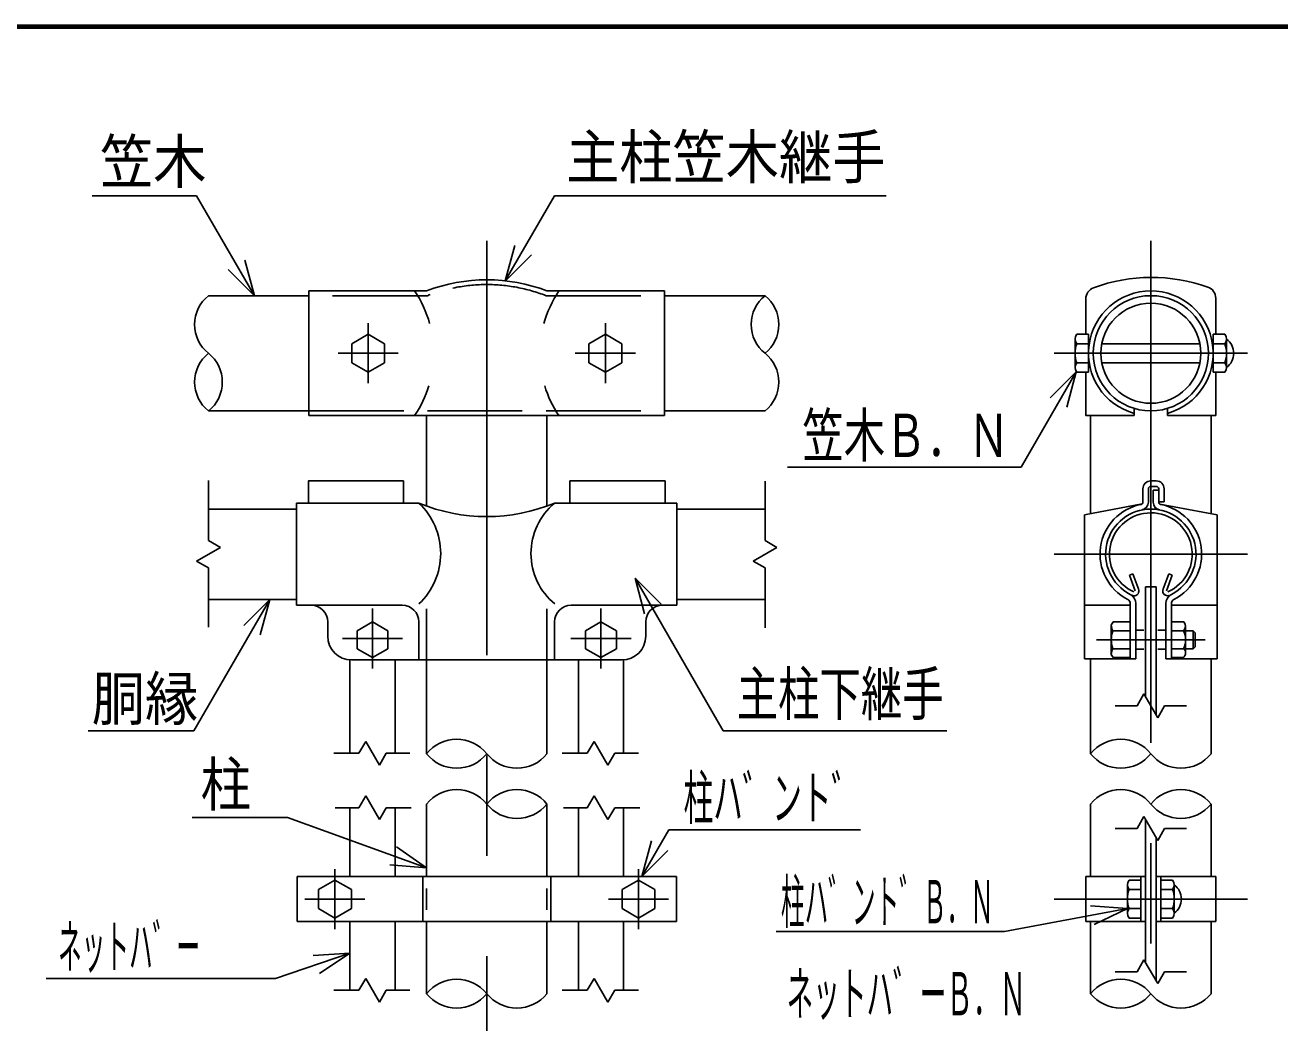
# Model space of a CAD drawing. Units: millimetres, scale not verified. Extents: x -4425 to 4425, y -3150 to 3150.
# Drawn here: x 1099 to 2686, y 1662 to 2925 of the extents above; entities that cross this region are included whole.
import ezdxf
from ezdxf.enums import TextEntityAlignment as Align

# ---------------------------------------------------------------- set-up
doc = ezdxf.new("R2010")
doc.units = ezdxf.units.MM
doc.header["$LTSCALE"] = 20
doc.linetypes.add('DASHED', pattern=[7.5, 6, -1.5])
doc.linetypes.add('USER1', pattern=[50.8, 31.75, -6.35, 6.35, -6.35])
doc.layers.add('0-0_1', color=7, linetype='Continuous', lineweight=25)
doc.layers.add('0-5_WAKU', color=7, linetype='Continuous', lineweight=25)
doc.styles.add('ＭＳ ゴシック', font='')
doc.styles.get('ＭＳ ゴシック').set_extended_font_data('MS Gothic')

msp = doc.modelspace()

# ---------------------------------------------------------------- linework, layer by layer
at = {"layer": '0-0_1', "color": 2}
for p, q in [((1183.51, 2709.12), (1315.7, 2709.12)), ((1315.7, 2709.12), (1388.75, 2582.59)), ((1706.17, 2601.16), (1768.51, 2709.12)), ((1768.51, 2709.12), (2187.76, 2709.12)), ((1706.17, 2601.16), (1718.23, 2646.16)), ((1388.75, 2582.59), (1376.7, 2627.59)), ((1706.17, 2601.15), (1739.11, 2634.1)), ((1388.75, 2582.59), (1355.81, 2615.53)), ((2358.67, 2365.56), (2428.44, 2486.41)), ((2428.44, 2486.41), (2395.5, 2453.47)), ((2428.44, 2486.41), (2416.38, 2441.41)), ((2063.15, 2365.56), (2358.67, 2365.56)), ((1330.71, 2348.74), (1330.71, 2272.76)), ((2034.69, 2272.76), (2034.69, 2347.8)), ((1330.71, 2272.76), (1345.71, 2264.1)), ((2034.69, 2272.76), (2049.69, 2264.1)), ((1345.71, 2264.1), (1315.71, 2246.78)), ((2019.69, 2246.78), (2049.69, 2264.1)), ((1330.71, 2238.12), (1315.71, 2246.78)), ((1330.71, 2238.12), (1330.71, 2163.08)), ((2034.69, 2238.12), (2019.69, 2246.78)), ((2034.69, 2162.14), (2034.69, 2238.12)), ((1870.28, 2225.11), (1981.88, 2031.81)), ((1870.28, 2225.11), (1903.22, 2192.17)), ((1870.28, 2225.11), (1882.34, 2180.11)), ((1312.09, 2031.81), (1408.21, 2198.29)), ((1408.21, 2198.29), (1375.27, 2165.35)), ((1408.21, 2198.29), (1396.15, 2153.29)), ((2477.7, 2063.55), (2505.38, 2063.55)), ((2505.38, 2063.55), (2514.04, 2078.55)), ((2514.04, 2078.55), (2531.36, 2048.55)), ((2540.02, 2063.55), (2531.36, 2048.55)), ((2540.02, 2063.55), (2567.7, 2063.55)), ((1178.32, 2031.81), (1312.09, 2031.81)), ((1981.88, 2031.81), (2264.53, 2031.81)), ((1520.88, 2003.55), (1529.54, 2018.55)), ((1529.54, 2018.55), (1546.86, 1988.55)), ((1809.88, 2003.55), (1818.54, 2018.55)), ((1818.54, 2018.55), (1835.86, 1988.55)), ((1489.13, 2003.55), (1520.88, 2003.55)), ((1555.52, 2003.55), (1546.86, 1988.55)), ((1555.52, 2003.55), (1585.46, 2003.55)), ((1778.13, 2003.55), (1809.88, 2003.55)), ((1844.52, 2003.55), (1835.86, 1988.55)), ((1844.52, 2003.55), (1874.46, 2003.55)), ((1520.88, 1934.55), (1529.54, 1949.55)), ((1546.86, 1919.55), (1529.54, 1949.55)), ((1809.88, 1934.55), (1818.54, 1949.55)), ((1835.86, 1919.55), (1818.54, 1949.55)), ((1310.11, 1922.33), (1430.73, 1922.33)), ((1430.73, 1922.33), (1606.5, 1858.36)), ((1520.88, 1934.55), (1490.95, 1934.55)), ((1555.52, 1934.55), (1546.86, 1919.55)), ((1587.27, 1934.55), (1555.52, 1934.55)), ((1809.88, 1934.55), (1779.95, 1934.55)), ((1844.52, 1934.55), (1835.86, 1919.55)), ((1876.27, 1934.55), (1844.52, 1934.55)), ((2505.38, 1908.31), (2514.04, 1923.31)), ((2514.04, 1923.31), (2531.36, 1893.31)), ((1878.89, 1847.55), (1912.97, 1906.58)), ((1912.97, 1906.58), (2155.46, 1906.58)), ((2477.7, 1908.31), (2505.38, 1908.31)), ((2540.02, 1908.31), (2531.36, 1893.31)), ((2540.02, 1908.31), (2567.7, 1908.31)), ((1878.89, 1847.55), (1890.95, 1892.55)), ((1606.5, 1858.36), (1568.34, 1885.08)), ((1878.89, 1847.55), (1911.83, 1880.49)), ((1606.5, 1858.36), (1560.09, 1862.42)), ((2493.04, 1806.95), (2446.59, 1810.55)), ((2337.69, 1777.96), (2493.04, 1806.95)), ((2493.04, 1806.95), (2451.02, 1786.84)), ((2048.92, 1777.96), (2337.69, 1777.96)), ((1415.55, 1718.69), (1509.7, 1750.75)), ((1509.7, 1750.75), (1463.22, 1747.66)), ((1509.7, 1750.75), (1470.99, 1724.83)), ((2505.38, 1727.08), (2514.04, 1742.08)), ((2514.04, 1742.08), (2531.36, 1712.08)), ((1125.38, 1718.69), (1415.55, 1718.69)), ((1520.88, 1703.55), (1529.54, 1718.55)), ((1529.54, 1718.55), (1546.86, 1688.55)), ((1809.88, 1703.55), (1818.54, 1718.55)), ((1818.54, 1718.55), (1835.86, 1688.55)), ((2477.7, 1727.08), (2505.38, 1727.08)), ((2540.02, 1727.08), (2531.36, 1712.08)), ((2540.02, 1727.08), (2567.7, 1727.08)), ((1489.13, 1703.55), (1520.88, 1703.55)), ((1555.52, 1703.55), (1546.86, 1688.55)), ((1555.52, 1703.55), (1585.46, 1703.55)), ((1778.13, 1703.55), (1809.88, 1703.55)), ((1844.52, 1703.55), (1835.86, 1688.55)), ((1844.52, 1703.55), (1874.46, 1703.55))]:
    msp.add_line(p, q, dxfattribs=at)
at = {"layer": '0-0_1', "color": 3, "linetype": 'USER1'}
for p, q in [((1682.7, 1111.81), (1682.7, 2651.93)), ((2522.7, 2651.93), (2522.7, 1114.89)), ((1532.7, 2547.66), (1532.7, 2471.72)), ((1832.7, 2547.66), (1832.7, 2471.72)), ((1494.73, 2509.69), (1570.67, 2509.69)), ((1794.73, 2509.69), (1870.67, 2509.69)), ((2400.27, 2509.69), (2645.13, 2509.69)), ((2400.27, 2255.44), (2645.13, 2255.44)), ((1538.2, 2186.55), (1538.2, 2110.61)), ((1827.2, 2186.55), (1827.2, 2110.61)), ((1500.23, 2148.58), (1576.17, 2148.58)), ((1789.23, 2148.58), (1865.17, 2148.58)), ((2591.53, 2147.16), (2453.88, 2147.16)), ((1490.7, 1857.02), (1490.7, 1781.08)), ((1874.7, 1857.02), (1874.7, 1781.08)), ((1528.67, 1819.05), (1452.73, 1819.05)), ((1836.73, 1819.05), (1912.67, 1819.05)), ((2400.27, 1819.05), (2645.13, 1819.05))]:
    msp.add_line(p, q, dxfattribs=at)
at = {"layer": '0-0_1'}
for p, q in [((1457.7, 2588.59), (1457.7, 2430.79)), ((1606.5, 2588.59), (1457.7, 2588.59)), ((1758.9, 2588.59), (1907.7, 2588.59)), ((1907.7, 2588.59), (1907.7, 2430.79)), ((1457.7, 2582.59), (1330.71, 2582.59)), ((1907.7, 2582.59), (2034.69, 2582.59)), ((2440.5, 2578.56), (2440.5, 2533.69)), ((2604.9, 2579.37), (2604.9, 2533.69)), ((1532.7, 2533.69), (1511.92, 2521.69)), ((1532.7, 2533.69), (1553.49, 2521.69)), ((1832.7, 2533.69), (1811.92, 2521.69)), ((1832.7, 2533.69), (1853.49, 2521.69)), ((2426.89, 2527.69), (2426.89, 2491.69)), ((2428.95, 2533.69), (2443.8, 2533.69)), ((2443.8, 2533.69), (2443.8, 2485.69)), ((2601.6, 2485.69), (2601.6, 2533.69)), ((2616.45, 2533.69), (2601.6, 2533.69)), ((2618.51, 2491.69), (2618.51, 2527.69)), ((1511.92, 2521.69), (1511.92, 2497.69)), ((1553.49, 2521.69), (1553.49, 2497.69)), ((1811.92, 2521.69), (1811.92, 2497.69)), ((1853.49, 2521.69), (1853.49, 2497.69)), ((2428.95, 2521.69), (2444.76, 2521.69)), ((2460.55, 2521.69), (2584.85, 2521.69)), ((2616.45, 2521.69), (2600.65, 2521.69)), ((1511.92, 2497.69), (1532.7, 2485.69)), ((1553.49, 2497.69), (1532.7, 2485.69)), ((1811.92, 2497.69), (1832.7, 2485.69)), ((1853.49, 2497.69), (1832.7, 2485.69)), ((2428.95, 2497.69), (2444.76, 2497.69)), ((2460.55, 2497.69), (2584.85, 2497.69)), ((2616.45, 2497.69), (2600.65, 2497.69)), ((2428.95, 2485.69), (2443.8, 2485.69)), ((2616.45, 2485.69), (2601.6, 2485.69)), ((2604.9, 2485.69), (2604.9, 2430.79)), ((1457.7, 2436.79), (1330.71, 2436.79)), ((1457.7, 2430.79), (1907.7, 2430.79)), ((1606.5, 2317.1), (1606.5, 2430.79)), ((1758.9, 2317.1), (1758.9, 2430.79)), ((1907.7, 2436.79), (2034.69, 2436.79)), ((2446.5, 2430.79), (2446.5, 2306.86)), ((2501.7, 2430.79), (2501.7, 2439.88)), ((2543.7, 2430.79), (2543.7, 2439.88)), ((2543.7, 2430.79), (2604.9, 2430.79)), ((2598.9, 2430.79), (2598.9, 2306.77)), ((1577.42, 2348.08), (1577.42, 2320.11)), ((1908.29, 2348.08), (1787.98, 2348.08)), ((1787.98, 2348.08), (1787.98, 2320.11)), ((1908.29, 2348.08), (1908.29, 2320.11)), ((2512.77, 2321.41), (2512.77, 2338.16)), ((2519.69, 2321.26), (2519.69, 2338.16)), ((2529.62, 2348.08), (2522.7, 2348.08)), ((2529.62, 2341.16), (2522.7, 2341.16)), ((2525.71, 2321.26), (2525.71, 2336.65)), ((2532.63, 2336.65), (2525.71, 2336.65)), ((2532.63, 2321.41), (2532.63, 2338.16)), ((2539.54, 2321.61), (2539.54, 2338.16)), ((1596.8, 2320.09), (1442.07, 2320.11)), ((1442.07, 2320.11), (1442.07, 2190.77)), ((1923.33, 2320.11), (1768.6, 2320.11)), ((1923.33, 2320.11), (1923.33, 2190.77)), ((2438.78, 2305.39), (2511.89, 2319.28)), ((2539.54, 2321.61), (2532.63, 2321.61)), ((2606.62, 2305.32), (2533.9, 2318.95)), ((1442.07, 2312.59), (1330.71, 2312.59)), ((1923.33, 2312.59), (2034.69, 2312.59)), ((2438.78, 2305.39), (2438.78, 2255.44)), ((2606.62, 2255.44), (2606.62, 2305.32)), ((2438.78, 2255.44), (2438.78, 2123.09)), ((2606.62, 2123.09), (2606.62, 2255.44)), ((2500.07, 2230.64), (2495.55, 2228.99)), ((2502.76, 2209.17), (2495.55, 2228.99)), ((2507.52, 2210.17), (2500.07, 2230.64)), ((2537.88, 2210.17), (2545.34, 2230.64)), ((2542.64, 2209.17), (2549.86, 2228.99)), ((2545.34, 2230.64), (2549.86, 2228.99)), ((2515.95, 2075.24), (2515.95, 2214.04)), ((2515.95, 2214.04), (2529.45, 2214.04)), ((2529.45, 2051.86), (2529.45, 2214.04)), ((1442.07, 2198.29), (1330.71, 2198.29)), ((1575.77, 2190.77), (1442.07, 2190.77)), ((1923.33, 2190.77), (1789.63, 2190.77)), ((1923.33, 2198.29), (2034.69, 2198.29)), ((2438.78, 2190.77), (2496.68, 2190.77)), ((2496.68, 2123.09), (2496.68, 2192.93)), ((2503.6, 2123.09), (2503.6, 2193.1)), ((2541.8, 2123.09), (2541.8, 2193.1)), ((2548.72, 2123.09), (2548.72, 2192.93)), ((2548.72, 2190.77), (2606.62, 2190.77)), ((1606.5, 2002.92), (1606.5, 2186.29)), ((1758.9, 2002.92), (1758.9, 2186.29)), ((1481.57, 2151.67), (1481.57, 2169.71)), ((1518.65, 2158.44), (1538.2, 2169.73)), ((1538.2, 2169.73), (1557.75, 2158.44)), ((1596.82, 2121.59), (1596.82, 2169.71)), ((1768.58, 2121.59), (1768.58, 2169.71)), ((1827.2, 2169.73), (1807.65, 2158.44)), ((1846.75, 2158.44), (1827.2, 2169.73)), ((1883.83, 2151.67), (1883.83, 2169.71)), ((2472.68, 2165.72), (2474.99, 2169.71)), ((2472.68, 2128.59), (2472.68, 2165.71)), ((2474.99, 2169.71), (2496.68, 2169.71)), ((2503.6, 2159.19), (2513.68, 2159.19)), ((2531.73, 2159.19), (2541.8, 2159.19)), ((2564.55, 2169.71), (2548.57, 2169.71)), ((2566.62, 2163.97), (2566.62, 2130.44)), ((1518.65, 2135.87), (1518.65, 2158.44)), ((1557.75, 2158.44), (1557.75, 2135.87)), ((1807.65, 2158.44), (1807.65, 2135.87)), ((1846.75, 2135.87), (1846.75, 2158.44)), ((2474.49, 2158.44), (2496.68, 2158.44)), ((2548.57, 2158.43), (2564.11, 2158.43)), ((2566.62, 2158.43), (2576.24, 2158.43)), ((2576.24, 2158.43), (2576.24, 2135.88)), ((2578.65, 2156.02), (2576.24, 2158.43)), ((2578.65, 2156.02), (2578.65, 2138.29)), ((1538.2, 2124.58), (1518.65, 2135.87)), ((1557.75, 2135.87), (1538.2, 2124.58)), ((1827.2, 2124.58), (1807.65, 2135.87)), ((1827.2, 2124.58), (1846.75, 2135.87)), ((2474.99, 2124.6), (2472.68, 2128.59)), ((2496.68, 2135.88), (2474.49, 2135.88)), ((2503.6, 2135.12), (2513.68, 2135.12)), ((2531.73, 2135.12), (2541.8, 2135.12)), ((2548.57, 2135.88), (2564.16, 2135.88)), ((2566.62, 2135.88), (2576.24, 2135.88)), ((2576.24, 2135.88), (2578.65, 2138.29)), ((1509.7, 2122.52), (1509.7, 2003.55)), ((1853.76, 2121.59), (1511.41, 2121.59)), ((1566.7, 2121.59), (1566.7, 2003.55)), ((1798.7, 2121.59), (1798.7, 2003.55)), ((1855.7, 2122.52), (1855.7, 2003.55)), ((2503.6, 2123.09), (2438.78, 2123.09)), ((2446.5, 2123.09), (2446.5, 2002.92)), ((2496.68, 2124.6), (2474.99, 2124.6)), ((2606.62, 2123.09), (2541.8, 2123.09)), ((2563.73, 2124.6), (2548.57, 2124.6)), ((2598.9, 2123.09), (2598.9, 2002.92)), ((1606.5, 1847.55), (1606.5, 1939.31)), ((1758.9, 1847.55), (1758.9, 1939.31)), ((2446.5, 1847.55), (2446.5, 1939.31)), ((2598.9, 1847.55), (2598.9, 1939.31)), ((1509.7, 1847.55), (1509.7, 1934.55)), ((1566.7, 1847.55), (1566.7, 1934.55)), ((1798.7, 1847.55), (1798.7, 1934.55)), ((1855.7, 1847.55), (1855.7, 1934.55)), ((2515.95, 1738.77), (2515.95, 1920)), ((2529.45, 1715.38), (2529.45, 1896.62)), ((1442.7, 1847.55), (1922.7, 1847.55)), ((1442.7, 1790.55), (1442.7, 1847.55)), ((1490.7, 1843.05), (1469.92, 1831.05)), ((1490.7, 1843.05), (1511.49, 1831.05)), ((1601.7, 1790.55), (1601.7, 1847.55)), ((1763.7, 1790.55), (1763.7, 1847.55)), ((1874.7, 1843.05), (1853.92, 1831.05)), ((1874.7, 1843.05), (1895.49, 1831.05)), ((1922.7, 1790.55), (1922.7, 1847.55)), ((2440.5, 1847.55), (2515.95, 1847.55)), ((2440.5, 1790.55), (2440.5, 1847.55)), ((2495.1, 1843.05), (2509.95, 1843.05)), ((2509.95, 1790.55), (2509.95, 1847.55)), ((2529.45, 1847.55), (2604.9, 1847.55)), ((2535.45, 1790.55), (2535.45, 1847.55)), ((2550.3, 1843.05), (2535.45, 1843.05)), ((2604.9, 1790.55), (2604.9, 1847.55)), ((1469.92, 1831.05), (1469.92, 1807.05)), ((1853.92, 1831.05), (1853.92, 1807.05)), ((1895.49, 1831.05), (1895.49, 1807.05)), ((2493.04, 1837.05), (2493.04, 1801.05)), ((2495.1, 1831.05), (2509.95, 1831.05)), ((2550.3, 1831.05), (2535.45, 1831.05)), ((2552.36, 1801.05), (2552.36, 1837.05)), ((1469.92, 1807.05), (1490.7, 1795.05)), ((1853.92, 1807.05), (1874.7, 1795.05)), ((1895.49, 1807.05), (1874.7, 1795.05)), ((2495.1, 1807.05), (2509.95, 1807.05)), ((2495.1, 1795.05), (2509.95, 1795.05)), ((2550.3, 1807.05), (2535.45, 1807.05)), ((2550.3, 1795.05), (2535.45, 1795.05)), ((1442.7, 1790.55), (1922.7, 1790.55)), ((1509.7, 1790.55), (1509.7, 1703.55)), ((1566.7, 1790.55), (1566.7, 1703.55)), ((1606.5, 1699.31), (1606.5, 1790.55)), ((1758.9, 1699.31), (1758.9, 1790.55)), ((1798.7, 1790.55), (1798.7, 1703.55)), ((1855.7, 1790.55), (1855.7, 1703.55)), ((2440.5, 1790.55), (2515.95, 1790.55)), ((2446.5, 1699.31), (2446.5, 1790.55)), ((2529.45, 1790.55), (2604.9, 1790.55)), ((2598.9, 1699.31), (2598.9, 1790.55))]:
    msp.add_line(p, q, dxfattribs=at)
at = {"layer": '0-0_1', "color": 8, "linetype": 'DASHED'}
for p, q in [((1607.62, 2582.59), (1457.7, 2582.59)), ((1757.78, 2582.59), (1907.7, 2582.59)), ((1457.7, 2436.79), (1907.7, 2436.79)), ((1606.5, 1805.55), (1606.5, 1832.55)), ((1758.9, 1805.55), (1758.9, 1832.55))]:
    msp.add_line(p, q, dxfattribs=at)
at = {"layer": '0-0_1'}
for points in [[(2440.5, 2485.69), (2440.5, 2430.79), (2501.7, 2430.79)], [(1577.42, 2348.08), (1457.11, 2348.08), (1457.11, 2320.11)], [(1511.49, 1831.05), (1511.49, 1807.05), (1490.7, 1795.05)]]:
    msp.add_lwpolyline(points, dxfattribs=at)
for radius in [72.9, 63.3]:
    msp.add_circle((2522.7, 2509.69), radius, dxfattribs=at)
for centre, radius, start, end in [((2523.83, 2392.27), 213.42, 70.54896, 110.14153), ((1473.81, 2509.69), 141.69, 15.3674, 33.83771), ((1682.7, 2389.73), 212.95, 69.03345, 110.9667), ((1891.59, 2509.69), 141.69, 146.16244, 164.63274), ((2455.5, 2578.56), 15, 110.14153, 180), ((2522.7, 2509.69), 78.9, 285.43582, 254.56419), ((2589.9, 2579.37), 15, 0, 70.54896), ((1359.93, 2546.14), 46.72, 128.71809, 231.2822), ((2063.91, 2546.14), 46.72, 128.71809, 231.2822), ((2005.47, 2546.14), 46.72, 308.71795, 51.28205), ((2436.67, 2527.69), 9.77, 142.12123, 217.87906), ((2608.74, 2527.69), 9.77, 322.12109, 37.87891), ((2605.01, 2509.69), 22.5, 306.86985, 53.13015), ((1359.93, 2473.24), 46.72, 128.71809, 231.2822), ((1301.49, 2473.24), 46.72, 308.71795, 51.28205), ((2005.47, 2473.24), 46.72, 308.71795, 51.28205), ((2462.89, 2509.69), 36, 160.5289, 199.47138), ((2582.51, 2509.69), 36, 340.52876, 19.47124), ((2436.67, 2491.69), 9.77, 142.12123, 217.87906), ((2608.74, 2491.69), 9.77, 322.12109, 37.87891), ((1473.81, 2509.69), 141.69, 326.16229, 343.14703), ((1891.59, 2509.69), 141.69, 196.85282, 213.83756), ((2522.7, 2338.16), 9.93, 90, 180), ((2522.7, 2338.16), 3.01, 90, 180), ((2529.62, 2338.16), 9.93, 0, 90), ((2529.62, 2338.16), 3.01, 0, 90), ((1537.01, 2256.32), 87.42, 313.11304, 46.84253), ((1682.68, 2528.1), 225.04, 247.56669, 292.44657), ((1821.39, 2256.39), 82.75, 129.64224, 230.53066), ((2522.7, 2255.44), 64.22, 101.09585, 242.86295), ((2509.76, 2321.41), 3.01, 281.09534, 0), ((2509.76, 2321.26), 9.93, 281.12048, 0), ((2535.63, 2321.26), 9.93, 180, 258.88393), ((2535.63, 2321.41), 3.01, 180, 258.90917), ((2522.7, 2255.44), 64.22, 297.13473, 78.90888), ((2522.7, 2255.44), 57.15, 90.00128, 242.80055), ((2522.7, 2255.44), 52.34, 294.33505, 245.82558), ((2522.7, 2255.44), 57.15, 297.19772, 90.00128), ((2501.65, 2208.9), 6.02, 245.55103, 10.6546), ((2543.76, 2208.87), 6.02, 169.34531, 287.95501), ((1460.51, 2169.71), 21.05, 0, 90), ((1575.77, 2169.71), 21.05, 0, 90), ((1789.63, 2169.71), 21.05, 90, 180), ((1904.89, 2169.71), 21.05, 90, 180), ((2490.67, 2192.93), 6.02, 0, 62.86319), ((2490.67, 2193.1), 12.93, 0, 62.80017), ((2554.74, 2193.1), 12.93, 117.19772, 180), ((2554.74, 2192.93), 6.02, 117.1347, 180), ((2508.43, 2170.73), 36.09, 187.97958, 199.90953), ((2558.5, 2164.3), 8.12, 313.6954, 41.82075), ((1511.65, 2151.67), 30.08, 180, 270), ((1853.76, 2151.67), 30.08, 270, 0), ((2508.8, 2147.16), 36.12, 161.80096, 198.19904), ((2540.09, 2147.11), 26.56, 335.14081, 25.22754), ((2508.43, 2123.58), 36.09, 160.09047, 172.02042), ((2559.28, 2130.43), 7.34, 307.30571, 49.067), ((1644.6, 1972.38), 48.83, 38.71757, 141.28167), ((2484.6, 1972.38), 48.83, 38.71787, 141.28198), ((1644.6, 2033.47), 48.83, 218.71771, 321.28182), ((1720.8, 2033.47), 48.83, 218.71771, 321.28182), ((2484.6, 2033.47), 48.83, 218.71802, 321.28213), ((2560.8, 2033.47), 48.83, 218.71802, 321.28213), ((1644.6, 1908.77), 48.83, 38.71802, 141.28213), ((1720.8, 1908.77), 48.83, 38.71802, 141.28213), ((2484.6, 1908.77), 48.83, 38.71802, 141.28213), ((2560.8, 1908.77), 48.83, 38.71802, 141.28213), ((1720.8, 1969.86), 48.83, 218.71787, 321.28198), ((2560.8, 1969.86), 48.83, 218.71787, 321.28198), ((2502.82, 1837.05), 9.77, 142.12123, 217.87906), ((2542.59, 1837.05), 9.77, 322.12109, 37.87891), ((2529.04, 1819.05), 36, 160.5289, 199.47138), ((2516.36, 1819.05), 36, 340.52876, 19.47124), ((2538.86, 1819.05), 22.5, 306.86985, 53.13015), ((2502.82, 1801.05), 9.77, 142.12123, 217.87906), ((2542.59, 1801.05), 9.77, 322.12109, 37.87891), ((1644.6, 1668.77), 48.83, 38.71802, 141.28213), ((2484.6, 1668.77), 48.83, 38.71802, 141.28213), ((1644.6, 1729.86), 48.83, 218.71787, 321.28198), ((1720.8, 1729.86), 48.83, 218.71787, 321.28198), ((2484.6, 1729.86), 48.83, 218.71787, 321.28198), ((2560.8, 1729.86), 48.83, 218.71787, 321.28198)]:
    msp.add_arc(centre, radius, start, end, dxfattribs=at)
at = {"layer": '0-0_1', "color": 8, "linetype": 'DASHED'}
msp.add_arc((1682.7, 2389.73), 206.95, 68.7282, 111.27195, dxfattribs=at)
at = {"layer": '0-5_WAKU'}
msp.add_line((-4048.2, 2923), (4197.8, 2923), dxfattribs=at)
msp.add_lwpolyline([(-4050.2, 2925), (4199.8, 2925), (4199.8, -2925), (-4050.2, -2925)], close=True, dxfattribs=at)
msp.add_lwpolyline([(-4046.2, -2921), (-4046.2, 2921), (4195.8, 2921)], dxfattribs=at)

# ---------------------------------------------------------------- texts
at = {"layer": '0-0_1', "style": 'ＭＳ ゴシック'}
for s, width, p in [('主柱笠木継手', 0.9, (1783.08, 2714.15)), ('笠木', 0.9, (1193.49, 2708.47)), ('笠木Ｂ．Ｎ', 0.7, (2081.91, 2361.91)), ('主柱下継手', 0.7, (1998.89, 2034.88)), ('胴縁', 0.9, (1183.02, 2028.92)), ('柱', 0.85, (1320.81, 1920.47)), ('柱ハ゛ント゛', 0.5, (1931.68, 1903.37)), ('柱ハ゛ント゛Ｂ．Ｎ', 0.4, (2054.82, 1771.91)), ('ネットハ゛ー', 0.4, (1140.44, 1714.91)), ('ネットハ゛ーＢ．Ｎ', 0.45, (2062.01, 1655.44))]:
    msp.add_text(s, height=54.84, dxfattribs=dict(at, width=width)).set_placement(p, align=Align.BOTTOM_LEFT)

doc.saveas('drawing.dxf')
